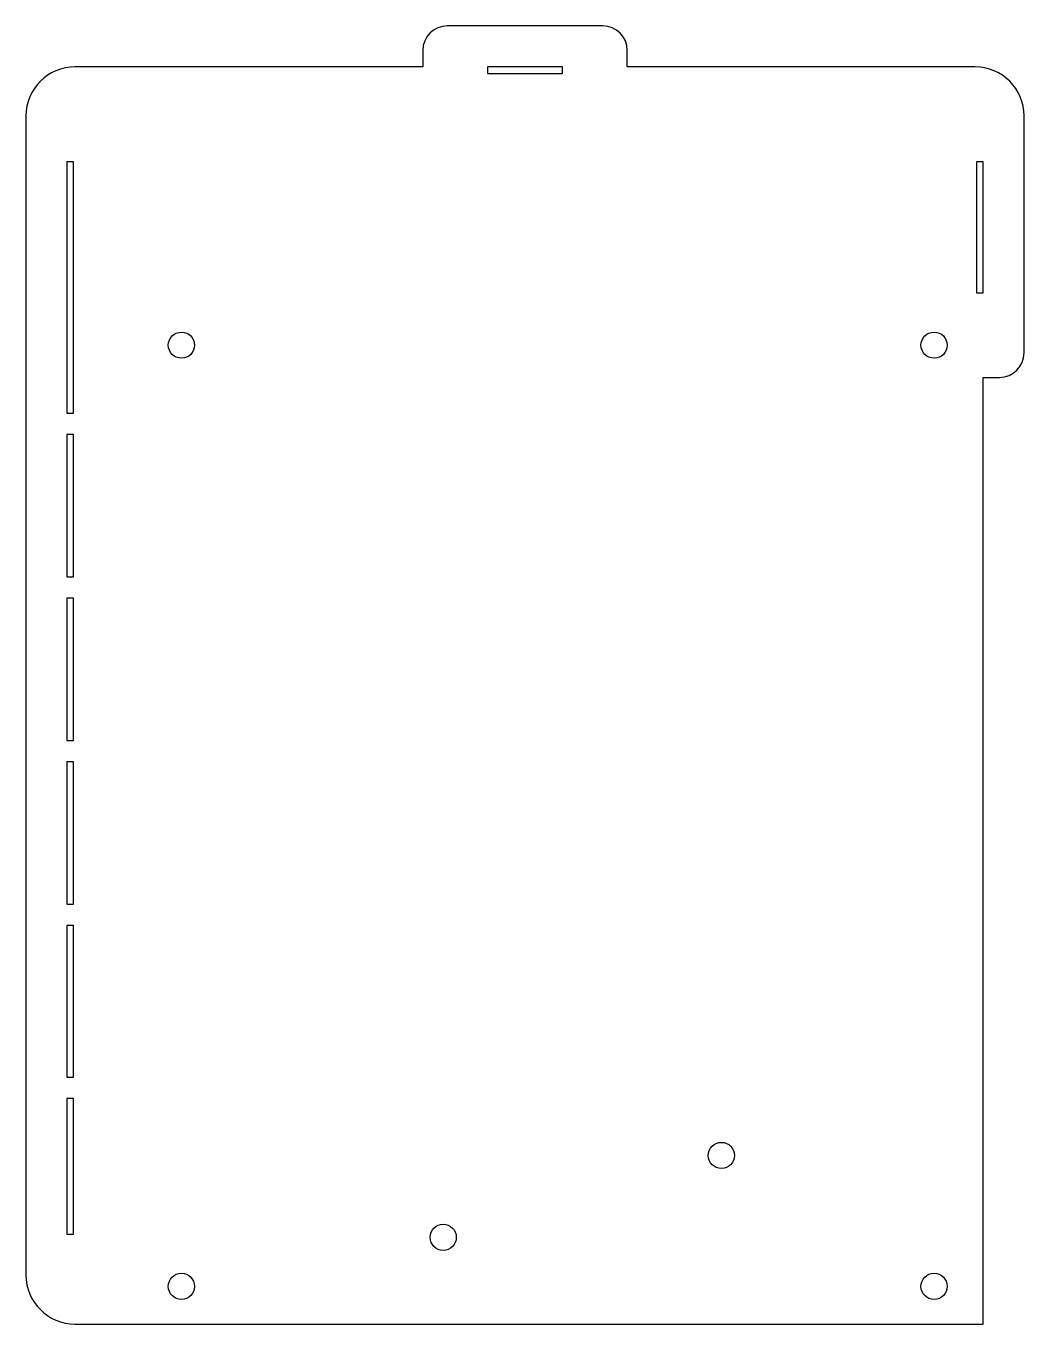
# Model space of a CAD drawing. Extents: x -11 to 111, y 32 to 190.
import ezdxf

# ---------------------------------------------------------------- set-up
doc = ezdxf.new("R2010")
doc.units = 0
doc.layers.get('0').update_dxf_attribs({"linetype": 'CONTINUOUS'})

msp = doc.modelspace()

# ---------------------------------------------------------------- linework, layer by layer
at = {"color": 7, "linetype": 'CONTINUOUS'}
for p, q in [((59.67, 190.18), (40.67, 190.18)), ((37.67, 187.18), (37.67, 185.18)), ((62.67, 185.18), (62.67, 187.18)), ((37.67, 185.18), (-4.83, 185.18)), ((54.77, 185.18), (45.57, 185.18)), ((45.57, 185.18), (45.57, 184.38)), ((45.57, 184.38), (54.77, 184.38)), ((54.77, 184.38), (54.77, 185.18)), ((105.17, 185.18), (62.67, 185.18)), ((-10.83, 179.18), (-10.83, 37.58)), ((111.17, 150.24), (111.17, 179.18)), ((-5.03, 173.58), (-5.83, 173.58)), ((-5.83, 173.58), (-5.83, 142.88)), ((-5.03, 142.88), (-5.03, 173.58)), ((106.17, 173.58), (105.37, 173.58)), ((105.37, 173.58), (105.37, 157.58)), ((106.17, 157.58), (106.17, 173.58)), ((105.37, 157.58), (106.17, 157.58)), ((106.17, 147.24), (108.17, 147.24)), ((106.17, 31.58), (106.17, 147.24)), ((-5.83, 142.88), (-5.03, 142.88)), ((-5.03, 140.28), (-5.83, 140.28)), ((-5.83, 140.28), (-5.83, 122.88)), ((-5.03, 122.88), (-5.03, 140.28)), ((-5.83, 122.88), (-5.03, 122.88)), ((-5.03, 120.28), (-5.83, 120.28)), ((-5.83, 120.28), (-5.83, 102.88)), ((-5.03, 102.88), (-5.03, 120.28)), ((-5.83, 102.88), (-5.03, 102.88)), ((-5.03, 100.28), (-5.83, 100.28)), ((-5.83, 100.28), (-5.83, 82.88)), ((-5.03, 82.88), (-5.03, 100.28)), ((-5.83, 82.88), (-5.03, 82.88)), ((-5.03, 80.28), (-5.83, 80.28)), ((-5.83, 80.28), (-5.83, 61.73)), ((-5.03, 61.73), (-5.03, 80.28)), ((-5.83, 61.73), (-5.03, 61.73)), ((-5.03, 59.13), (-5.83, 59.13)), ((-5.83, 59.13), (-5.83, 42.58)), ((-5.03, 42.58), (-5.03, 59.13)), ((-5.83, 42.58), (-5.03, 42.58)), ((-4.83, 31.58), (106.17, 31.58))]:
    msp.add_line(p, q, dxfattribs=at)
for centre in [(8.17, 151.18), (100.17, 151.18), (74.17, 52.18), (40.17, 42.18), (8.17, 36.18), (100.17, 36.18)]:
    msp.add_circle(centre, 1.6, dxfattribs=at)
for centre, radius, start, end in [((40.67, 187.18), 3, 90, 180), ((59.67, 187.18), 3, 0, 90), ((-4.83, 179.18), 6, 90, 180), ((105.17, 179.18), 6, 0, 90), ((108.17, 150.24), 3, 270, 0), ((-4.83, 37.58), 6, 180, 270)]:
    msp.add_arc(centre, radius, start, end, dxfattribs=at)

doc.saveas('drawing.dxf')
